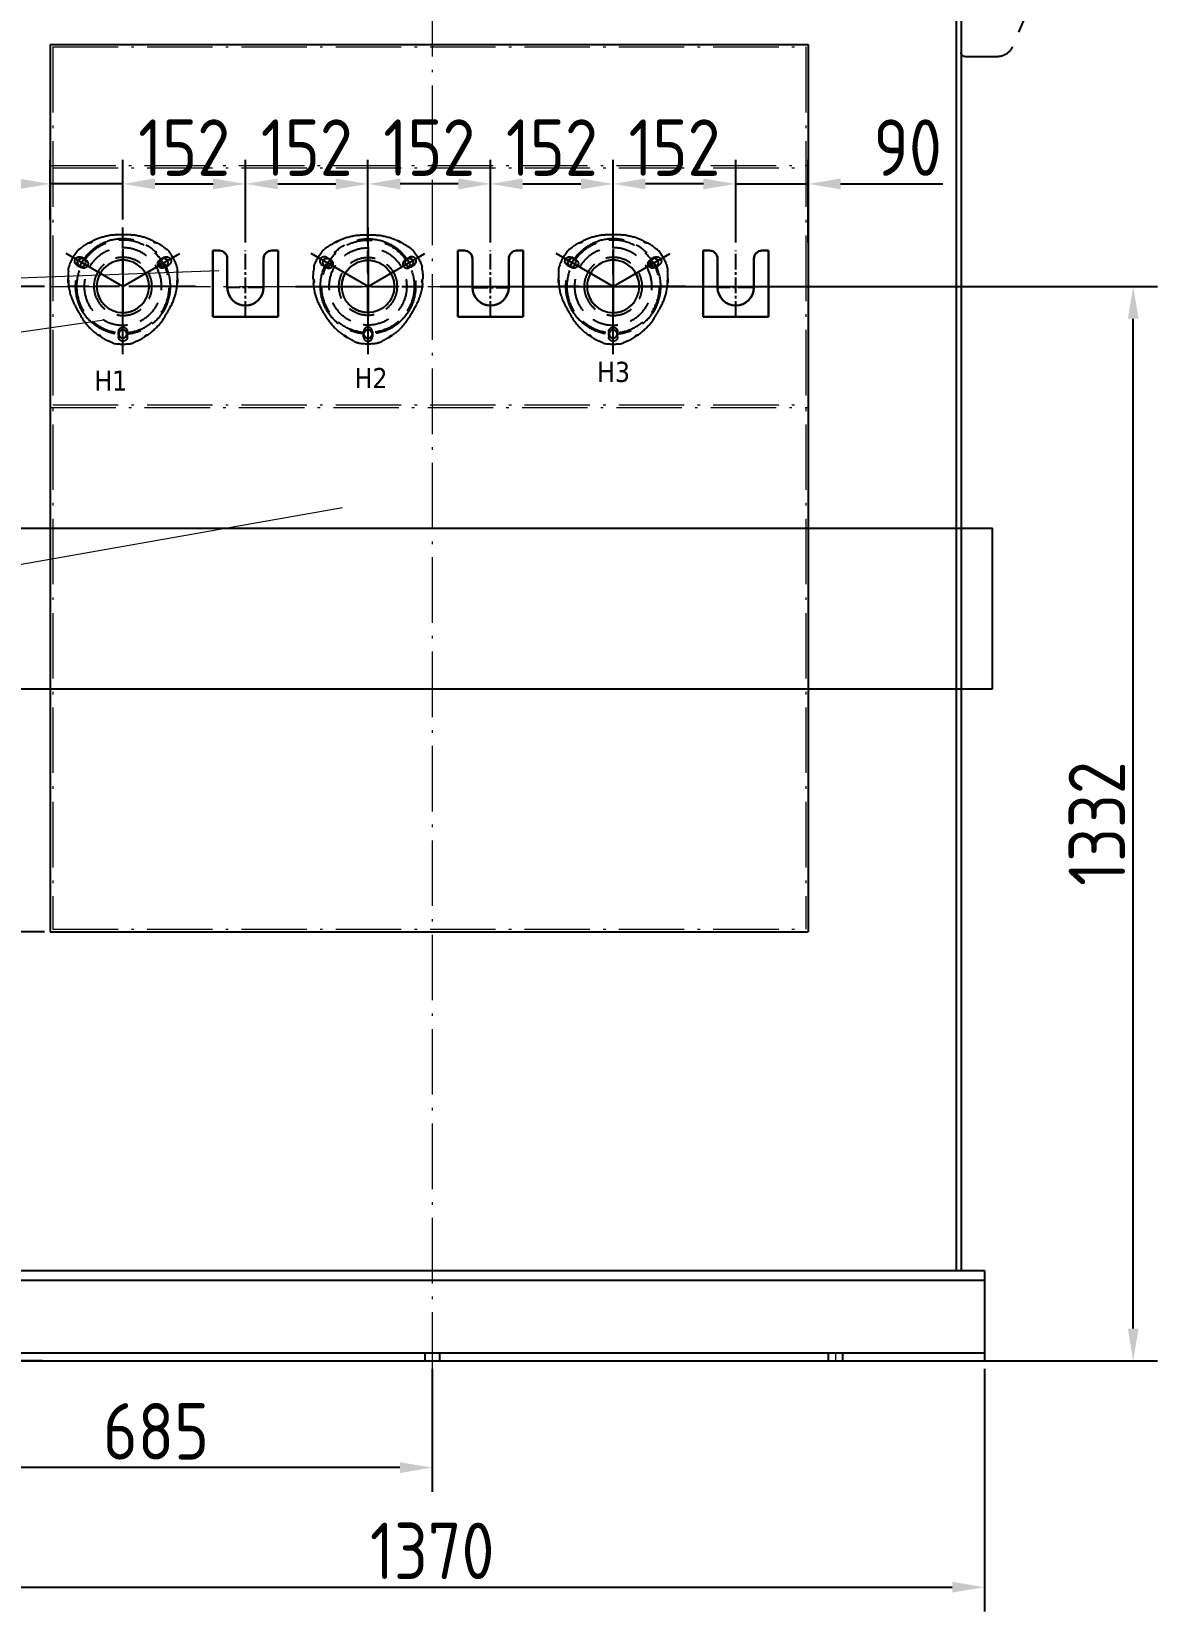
# Model space of a CAD drawing. Header units: millimetres. Extents: x 58520 to 122350, y -311274 to -166540.
# Drawn here: x 60929 to 62325, y -169780 to -167821 of the extents above; entities that cross this region are included whole.
import ezdxf

# ---------------------------------------------------------------- set-up
doc = ezdxf.new("R2010")
doc.units = ezdxf.units.MM
doc.header["$LTSCALE"] = 13
for name, pattern in [('4 点画线', [9, 6.25, -1.25, 0.25, -1.25]), ('CENTER2', [1.125, 0.75, -0.125, 0.125, -0.125]), ('CENTERX2', [101.6, 63.5, -12.7, 12.7, -12.7]), ('DASHED', [0.75, 0.5, -0.25]), ('HIDDEN', [9.525, 6.35, -3.175])]:
    doc.linetypes.add(name, pattern=pattern)
for name, color, linetype in [('1', 4, 'Continuous'), ('2细线层', 4, 'Continuous'), ('4虚线层', 6, 'DASHED'), ('中心线', 1, 'CENTER2'), ('粗实线', 4, 'Continuous'), ('虚线', 6, 'HIDDEN')]:
    doc.layers.add(name, color=color, linetype=linetype)
doc.layers.add('标注、文本', color=3, linetype='Continuous', lineweight=25)
doc.layers.add('铁心', color=3, linetype='Continuous', lineweight=0)
doc.styles.get("Standard").update_dxf_attribs({"font": 'gbenor.shx', "bigfont": 'gbcbig.shx'})
doc.styles.add('Tahoma$001', font='tahoma.ttf', dxfattribs={"height": 2.159784})
doc.dimstyles.new('1-15', dxfattribs={"dimscale": 20, "dimtxt": 3.5, "dimasz": 2, "dimexe": 1.5, "dimexo": 0.5, "dimgap": 0.5, "dimtad": 1, "dimtoh": 1, "dimdec": 1, "dimdsep": 46, "dimtxsty": 'Standard', "dimcen": 2.5, "dimclrd": 3, "dimclre": 3, "dimclrt": 3, "dimadec": 0, "dimazin": 2, "dimtfac": 1, "dimtdec": 1, "dimtmove": 0, "dimatfit": 2, "dimfxl": 1, "dimarcsym": 0})

# ---------------------------------------------------------------- blocks, each defined once
blk = doc.blocks.new('1.03')
at = {"layer": '虚线'}
for p, q in [((3421.9, 19104.7), (3458.8, 19104.7)), ((3471.4, 19097.9), (3504.7, 19046.4)), ((3401.9, 19084.7), (3402, 19044.7)), ((3524, 19053.4), (3552.1, 19075)), ((3407, 19039.7), (3417, 19039.7)), ((3422, 19044.7), (3425, 19056.2)), ((3449, 19056.2), (3488.7, 18962)), ((3507.1, 18949.8), (3547.1, 18949.8))]:
    blk.add_line(p, q, dxfattribs=at)
for centre, radius, start, end in [((3421.9, 19084.7), 20, 90.054, 180.054), ((3458.8, 19089.7), 15, 32.9123, 90.054), ((3437, 19059.7), 15, 333.1721, 209.7607), ((3437, 19059.7), 12.5, 343.7938, 196.2874), ((3407, 19044.7), 5, 180.054, 270.054), ((3417, 19044.7), 5, 270.054, 0.054), ((3511.8, 19049.5), 9.24, 178.4593, 1.6487), ((3512, 19049.8), 8, 206.5132, 332.3392), ((3529, 19044.8), 10, 120.0506, 172.7033), ((3507.1, 18969.8), 20, 202.8444, 270.054), ((3547.1, 18954.8), 5, 270.054, 0.054)]:
    blk.add_arc(centre, radius, start, end, dxfattribs=at)
blk = doc.blocks.new('0.020')
at = {"layer": '中心线', "ltscale": 2}
for p, q in [((13611.2, 16499.1), (13611.2, 16581.1)), ((13588.7, 16535.6), (13633.7, 16535.6))]:
    blk.add_line(p, q, dxfattribs=at)
at = {"layer": '粗实线', "lineweight": 30}
for p, q in [((13570.7, 16499.1), (13570.7, 16581.1)), ((13570.7, 16581.1), (13578.7, 16581.1)), ((13588.7, 16535.6), (13588.7, 16571.1)), ((13633.7, 16535.6), (13633.7, 16571.1)), ((13643.7, 16581.1), (13651.7, 16581.1)), ((13651.7, 16499.1), (13651.7, 16581.1)), ((13570.7, 16499.1), (13651.7, 16499.1))]:
    blk.add_line(p, q, dxfattribs=at)
for centre, radius, start, end in [((13578.7, 16571.1), 10, 0, 90), ((13643.7, 16571.1), 10, 90, 180), ((13611.2, 16535.6), 22.5, 180, 0)]:
    blk.add_arc(centre, radius, start, end, dxfattribs=at)
blk = doc.blocks.new('A$C712F3155')
at = {"layer": '1', "color": 1, "linetype": 'CENTERX2', "lineweight": -3, "ltscale": 0.1}
for p, q in [((90, 0), (90, 157)), ((90, 84.1), (19.5, 124.8)), ((90, 130.3), (90, 35.5)), ((90, 84.1), (160.5, 124.8)), ((0, 84.1), (158.7, 84.1))]:
    blk.add_line(p, q, dxfattribs=at)
blk.add_circle((90, 84.1), 59, dxfattribs=at)
at = {"layer": '2细线层'}
for centre in [(38.9, 113.6), (141.1, 113.6), (90, 25.1)]:
    blk.add_circle(centre, 5, dxfattribs=at)
at = {"layer": '标注、文本'}
for centre in [(38.9, 113.6), (141.1, 113.6), (90, 25.1)]:
    blk.add_arc(centre, 5.5, 242.6715, 150, dxfattribs=at)
at = {"layer": '粗实线'}
blk.add_circle((90, 84.1), 32.5, dxfattribs=at)
blk = doc.blocks.new('A$C03F92070')
at = {"layer": '4虚线层', "ltscale": 5}
for p, q in [((16.5, 94.8), (10.9, 98)), ((16.4, 107.6), (22, 104.3)), ((67.8, 40.2), (67.8, 116)), ((113.7, 104.3), (119.3, 107.6)), ((124.8, 98), (119.2, 94.8)), ((23.3, 71.5), (112.4, 71.5)), ((62.3, 8.9), (62.3, 15.4)), ((73.3, 15.4), (73.3, 8.9))]:
    blk.add_line(p, q, dxfattribs=at)
for radius in [57.5, 48, 36, 32.5]:
    blk.add_circle((67.8, 71.5), radius, dxfattribs=at)
at = {"layer": '4虚线层', "ltscale": 5, "extrusion": (0, 0, -1)}
for centre, radius, start, end in [((-68.8, 46.5), 90, 51.0831, 52.2343), ((-68.8, 46.5), 90, 55.4521, 61.3818), ((-68.8, 46.5), 90, 64.9245, 71.0219), ((-62.3, 65.4), 70, 71.0219, 87.9453), ((-67.8, -88), 223.5, 87.9453, 92.0547), ((-73.4, 65.4), 70, 92.0547, 108.9781), ((-66.9, 46.5), 90, 108.9781, 115.0755), ((-66.9, 46.5), 90, 118.6182, 124.5479), ((-66.9, 46.5), 90, 127.7657, 128.9169), ((-67.8, 71.5), 71.5, 20.9645, 39.0355), ((-67.8, 71.5), 71.5, 140.9645, 159.0355), ((-90, 83.1), 90, 358.6182, 4.5479), ((-90, 83.1), 90, 7.7657, 8.9169), ((-45.7, 83.1), 90, 171.0831, 172.2343), ((-45.7, 83.1), 90, 175.4521, 181.3818), ((-90, 83.1), 90, 349.4672, 355.0755), ((-70.3, 79.5), 70, 331.9245, 349.4672), ((-65.6, 80.8), 70, 186.6023, 207.2178), ((-45.7, 83.1), 90, 184.9245, 186.6023), ((-205.8, 151.7), 223.5, 327.6503, 331.9245), ((71, 151), 223.5, 207.2178, 212.3568), ((-76.1, 69.6), 70, 310.1708, 327.6503), ((-58.7, 68.9), 70, 212.3568, 233.0262), ((-89, 84.9), 90, 304.9245, 310.1708), ((-89, 84.9), 90, 295.4521, 301.3818), ((-89, 84.9), 90, 291.0831, 292.2343), ((-67.8, 71.5), 71.5, 260.9645, 279.0355), ((-46.7, 84.9), 90, 247.7657, 248.9169), ((-46.7, 84.9), 90, 238.6182, 244.5479), ((-46.7, 84.9), 90, 233.0262, 235.0755)]:
    blk.add_arc(centre, radius, start, end, dxfattribs=at)
at = {"layer": '4虚线层', "ltscale": 5}
for centre, start, end in [((13.6, 102.8), 60, 240), ((19.2, 99.6), 240, 60), ((116.5, 99.6), 120, 300), ((122.1, 102.8), 300, 120), ((67.8, 15.4), 0, 180), ((67.8, 8.9), 180, 0)]:
    blk.add_arc(centre, 5.5, start, end, dxfattribs=at)
for points, knots in [([(13.9, 117.8), (13.9, 117.8), (13.9, 117.8), (13.8, 117.7), (13.8, 117.7), (13.7, 117.6), (13.7, 117.6)], [0, 0, 0, 0, 0.272943, 0.542517, 0.809704, 1, 1, 1, 1]), ([(14.2, 118), (14.2, 118), (14.1, 118), (14.1, 117.9), (14, 117.9), (14, 117.8), (13.9, 117.8)], [0, 0, 0, 0, 0.251777, 0.501943, 0.751136, 1, 1, 1, 1]), ([(14.6, 118.3), (14.5, 118.2), (14.5, 118.2), (14.4, 118.1), (14.3, 118.1), (14.2, 118), (14.2, 118)], [0, 0, 0, 0, 0.251749, 0.501948, 0.751171, 1, 1, 1, 1]), ([(15.7, 119.2), (15.7, 119.1), (15.6, 119), (15.5, 118.9), (15.3, 118.8), (15.2, 118.7), (15.1, 118.6), (14.9, 118.5), (14.8, 118.5), (14.7, 118.4), (14.6, 118.3), (14.6, 118.3)], [0, 0, 0, 0, 0.114473, 0.22719, 0.338528, 0.448878, 0.558641, 0.668227, 0.778044, 0.888502, 1, 1, 1, 1]), ([(17.8, 120.6), (17.8, 120.6), (17.7, 120.6), (17.6, 120.5), (17.3, 120.3), (16.9, 120), (16.6, 119.8), (16.3, 119.6), (16, 119.4), (15.8, 119.2), (15.7, 119.2)], [0, 0, 0, 0, 0.026865, 0.187364, 0.351072, 0.511786, 0.674931, 0.783277, 0.891149, 1, 1, 1, 1]), ([(30.9, 128.1), (30.9, 128.1), (30.9, 128.1), (30.8, 128.1), (30.8, 128), (30.6, 128), (30.5, 127.9), (30.2, 127.8), (30, 127.7), (29.7, 127.5), (29.5, 127.4), (29.2, 127.3), (29, 127.2), (28.6, 127), (28.4, 126.9), (28, 126.7), (27.8, 126.6), (27.4, 126.4), (27.2, 126.3), (26.9, 126.1), (26.7, 126), (26.4, 125.8), (26.2, 125.8), (26, 125.6), (25.9, 125.6), (25.7, 125.5), (25.6, 125.4), (25.6, 125.4), (25.6, 125.4), (25.6, 125.4), (25.6, 125.4), (25.6, 125.4)], [0, 0, 0, 0, 0.043819, 0.043819, 0.119878, 0.119878, 0.195937, 0.195937, 0.271996, 0.271996, 0.348055, 0.348055, 0.424114, 0.424114, 0.500173, 0.500173, 0.576231, 0.576231, 0.65229, 0.65229, 0.728349, 0.728349, 0.804408, 0.804408, 0.880467, 0.880467, 0.956526, 0.956526, 0.994556, 0.994556, 1, 1, 1, 1]), ([(30.7, 128), (30.6, 128), (30.6, 127.9), (30.5, 127.8), (30.4, 127.8), (30.3, 127.6), (30.2, 127.5), (30.1, 127.4), (30, 127.3), (29.9, 127), (29.8, 126.9), (29.6, 126.7), (29.5, 126.6), (29.3, 126.5), (29.2, 126.4), (28.9, 126.3), (28.8, 126.2), (28.4, 126.1), (28.1, 126), (27.5, 125.9), (27.3, 125.8), (26.9, 125.8), (26.7, 125.7), (26.5, 125.7), (26.4, 125.7), (26, 125.6), (25.8, 125.6), (25.7, 125.5)], [0, 0, 0, 0, 0.0625, 0.0625, 0.125, 0.125, 0.1875, 0.1875, 0.25, 0.25, 0.3125, 0.3125, 0.375, 0.375, 0.4375, 0.4375, 0.5, 0.5, 0.625, 0.625, 0.75, 0.75, 0.8125, 0.8125, 0.875, 0.875, 1, 1, 1, 1]), ([(110.1, 125.4), (110.1, 125.4), (110.1, 125.4), (110.1, 125.4), (110.1, 125.4), (110.1, 125.4), (110, 125.5), (109.8, 125.6), (109.7, 125.6), (109.5, 125.8), (109.3, 125.8), (109, 126), (108.8, 126.1), (108.5, 126.3), (108.3, 126.4), (107.9, 126.6), (107.7, 126.7), (107.3, 126.9), (107.1, 127), (106.7, 127.2), (106.5, 127.3), (106.2, 127.5), (106, 127.5), (105.7, 127.7), (105.5, 127.8), (105.2, 127.9), (105.1, 128), (104.9, 128), (104.9, 128.1), (104.8, 128.1), (104.8, 128.1), (104.8, 128.1), (104.8, 128.1), (104.8, 128.1)], [0, 0, 0, 0, 0.005743, 0.005743, 0.043766, 0.043766, 0.119813, 0.119813, 0.195859, 0.195859, 0.271906, 0.271906, 0.347952, 0.347952, 0.423999, 0.423999, 0.500046, 0.500046, 0.576092, 0.576092, 0.652139, 0.652139, 0.728185, 0.728185, 0.804232, 0.804232, 0.880279, 0.880279, 0.956325, 0.956325, 0.994349, 0.994349, 1, 1, 1, 1]), ([(110, 125.5), (109.9, 125.5), (109.8, 125.6), (109.6, 125.6), (109.5, 125.6), (109.2, 125.7), (109, 125.7), (108.4, 125.8), (108.2, 125.9), (107.6, 126), (107.3, 126.1), (106.9, 126.2), (106.8, 126.3), (106.5, 126.4), (106.4, 126.5), (106.2, 126.6), (106.1, 126.7), (105.9, 126.9), (105.8, 127), (105.7, 127.3), (105.6, 127.3), (105.5, 127.5), (105.4, 127.6), (105.3, 127.8), (105.2, 127.8), (105.1, 127.9), (105.1, 128), (105, 128)], [0, 0, 0, 0, 0.0625, 0.0625, 0.125, 0.125, 0.25, 0.25, 0.375, 0.375, 0.5, 0.5, 0.5625, 0.5625, 0.625, 0.625, 0.6875, 0.6875, 0.75, 0.75, 0.8125, 0.8125, 0.875, 0.875, 0.9375, 0.9375, 1, 1, 1, 1]), ([(120, 119.2), (119.9, 119.2), (119.8, 119.3), (119.7, 119.4), (119.5, 119.5), (119.4, 119.6), (119.3, 119.6), (119.1, 119.8), (118.8, 120), (118.4, 120.3), (118.1, 120.5), (118, 120.6), (117.9, 120.6), (117.9, 120.6)], [0, 0, 0, 0, 0.05466, 0.108896, 0.162888, 0.216817, 0.270864, 0.325211, 0.488741, 0.649833, 0.813717, 0.974388, 1, 1, 1, 1]), ([(121.1, 118.3), (121.1, 118.3), (121, 118.4), (120.9, 118.5), (120.8, 118.5), (120.6, 118.6), (120.5, 118.7), (120.4, 118.8), (120.2, 118.9), (120.1, 119), (120, 119.1), (120, 119.2)], [0, 0, 0, 0, 0.111498, 0.221956, 0.331773, 0.441359, 0.551122, 0.661472, 0.77281, 0.885527, 1, 1, 1, 1]), ([(121.5, 118), (121.5, 118), (121.4, 118.1), (121.3, 118.1), (121.2, 118.2), (121.2, 118.2), (121.1, 118.3)], [0, 0, 0, 0, 0.248829, 0.498052, 0.748251, 1, 1, 1, 1]), ([(121.8, 117.8), (121.7, 117.8), (121.7, 117.9), (121.6, 117.9), (121.6, 118), (121.5, 118), (121.5, 118)], [0, 0, 0, 0, 0.248864, 0.498057, 0.748223, 1, 1, 1, 1]), ([(122, 117.6), (122, 117.6), (121.9, 117.7), (121.9, 117.7), (121.8, 117.8), (121.8, 117.8), (121.8, 117.8)], [0, 0, 0, 0, 0.190293, 0.457482, 0.727057, 1, 1, 1, 1]), ([(0, 81.2), (0, 81.2), (0, 81.2), (0, 81.1), (0, 81.1), (0, 81.1), (0, 81), (0, 80.8), (0, 80.7), (0, 80.4), (0, 80.2), (0.1, 79.8), (0.1, 79.7), (0.1, 79.2), (0.1, 79), (0.1, 78.6), (0.1, 78.4), (0.1, 77.9), (0.2, 77.7), (0.2, 77.3), (0.2, 77.1), (0.2, 76.7), (0.2, 76.5), (0.3, 76.1), (0.3, 76), (0.3, 75.7), (0.3, 75.5), (0.3, 75.3), (0.3, 75.3), (0.3, 75.2), (0.3, 75.2), (0.3, 75.2), (0.3, 75.2), (0.3, 75.2)], [0, 0, 0, 0, 0.005743, 0.005743, 0.043766, 0.043766, 0.119813, 0.119813, 0.195859, 0.195859, 0.271906, 0.271906, 0.347952, 0.347952, 0.423999, 0.423999, 0.500046, 0.500046, 0.576092, 0.576092, 0.652139, 0.652139, 0.728185, 0.728185, 0.804232, 0.804232, 0.880279, 0.880279, 0.956325, 0.956325, 0.994349, 0.994349, 1, 1, 1, 1]), ([(0, 81), (0, 80.9), (0, 80.8), (0.1, 80.6), (0.1, 80.5), (0.2, 80.2), (0.3, 80), (0.5, 79.5), (0.6, 79.2), (0.8, 78.7), (0.8, 78.4), (0.9, 78), (0.9, 77.8), (1, 77.5), (1, 77.4), (0.9, 77.1), (0.9, 77), (0.8, 76.7), (0.8, 76.6), (0.7, 76.3), (0.6, 76.2), (0.5, 76), (0.5, 75.9), (0.4, 75.8), (0.4, 75.7), (0.3, 75.5), (0.3, 75.5), (0.3, 75.4)], [0, 0, 0, 0, 0.0625, 0.0625, 0.125, 0.125, 0.25, 0.25, 0.375, 0.375, 0.5, 0.5, 0.5625, 0.5625, 0.625, 0.625, 0.6875, 0.6875, 0.75, 0.75, 0.8125, 0.8125, 0.875, 0.875, 0.9375, 0.9375, 1, 1, 1, 1]), ([(0.5, 92.8), (0.5, 92.7), (0.5, 92.6), (0.5, 92.4), (0.5, 92.3), (0.4, 92.1), (0.4, 91.9), (0.4, 91.7), (0.4, 91.3), (0.3, 90.9), (0.3, 90.5), (0.3, 90.3), (0.3, 90.3), (0.3, 90.2)], [0, 0, 0, 0, 0.05466, 0.108897, 0.162889, 0.216817, 0.270864, 0.325211, 0.488741, 0.649833, 0.813717, 0.974388, 1, 1, 1, 1]), ([(0.7, 94.3), (0.7, 94.2), (0.7, 94.1), (0.6, 94), (0.6, 93.8), (0.6, 93.6), (0.6, 93.5), (0.6, 93.3), (0.6, 93.1), (0.5, 93), (0.5, 92.8), (0.5, 92.8)], [0, 0, 0, 0, 0.111498, 0.221956, 0.331773, 0.441359, 0.551122, 0.661472, 0.77281, 0.885527, 1, 1, 1, 1]), ([(0.7, 94.7), (0.7, 94.6), (0.7, 94.6), (0.7, 94.5), (0.7, 94.4), (0.7, 94.3), (0.7, 94.3)], [0, 0, 0, 0, 0.248829, 0.498052, 0.748251, 1, 1, 1, 1]), ([(0.8, 95.3), (0.8, 95.3), (0.8, 95.2), (0.8, 95.2), (0.8, 95.1), (0.8, 95), (0.8, 95)], [0, 0, 0, 0, 0.190297, 0.457484, 0.727058, 1, 1, 1, 1]), ([(135.4, 75.4), (135.4, 75.5), (135.4, 75.5), (135.3, 75.7), (135.3, 75.8), (135.2, 75.9), (135.2, 76), (135.1, 76.2), (135, 76.3), (134.9, 76.6), (134.9, 76.7), (134.8, 77), (134.8, 77.1), (134.7, 77.4), (134.7, 77.5), (134.8, 77.8), (134.8, 78), (134.9, 78.4), (134.9, 78.7), (135.1, 79.2), (135.2, 79.5), (135.3, 79.8), (135.4, 80), (135.5, 80.2), (135.5, 80.3), (135.6, 80.6), (135.7, 80.8), (135.7, 81)], [0, 0, 0, 0, 0.0625, 0.0625, 0.125, 0.125, 0.1875, 0.1875, 0.25, 0.25, 0.3125, 0.3125, 0.375, 0.375, 0.4375, 0.4375, 0.5, 0.5, 0.625, 0.625, 0.75, 0.75, 0.8125, 0.8125, 0.875, 0.875, 1, 1, 1, 1]), ([(134.9, 95), (134.9, 95), (134.9, 95.1), (134.9, 95.2), (134.9, 95.2), (134.9, 95.3), (134.9, 95.3)], [0, 0, 0, 0, 0.272943, 0.542517, 0.809704, 1, 1, 1, 1]), ([(135, 94.7), (135, 94.7), (134.9, 94.8), (134.9, 94.8), (134.9, 94.9), (134.9, 95), (134.9, 95)], [0, 0, 0, 0, 0.251777, 0.501943, 0.751136, 1, 1, 1, 1]), ([(135, 94.3), (135, 94.3), (135, 94.4), (135, 94.5), (135, 94.6), (135, 94.6), (135, 94.7)], [0, 0, 0, 0, 0.251749, 0.501948, 0.751171, 1, 1, 1, 1]), ([(135.2, 92.8), (135.2, 92.8), (135.2, 93), (135.1, 93.1), (135.1, 93.3), (135.1, 93.5), (135.1, 93.6), (135.1, 93.8), (135.1, 94), (135, 94.1), (135, 94.2), (135, 94.3)], [0, 0, 0, 0, 0.114473, 0.22719, 0.338528, 0.448878, 0.558641, 0.668227, 0.778044, 0.888502, 1, 1, 1, 1]), ([(135.4, 90.2), (135.4, 90.3), (135.4, 90.3), (135.4, 90.5), (135.4, 90.9), (135.3, 91.3), (135.3, 91.7), (135.3, 92.1), (135.2, 92.4), (135.2, 92.7), (135.2, 92.8)], [0, 0, 0, 0, 0.026865, 0.187364, 0.351073, 0.511786, 0.674931, 0.783277, 0.891149, 1, 1, 1, 1]), ([(135.4, 75.2), (135.4, 75.2), (135.4, 75.2), (135.4, 75.3), (135.4, 75.3), (135.4, 75.5), (135.4, 75.7), (135.4, 76), (135.4, 76.1), (135.5, 76.5), (135.5, 76.7), (135.5, 77.1), (135.5, 77.3), (135.5, 77.7), (135.6, 78), (135.6, 78.4), (135.6, 78.6), (135.6, 79), (135.6, 79.3), (135.6, 79.7), (135.6, 79.9), (135.7, 80.2), (135.7, 80.4), (135.7, 80.7), (135.7, 80.8), (135.7, 81), (135.7, 81.1), (135.7, 81.1), (135.7, 81.1), (135.7, 81.2), (135.7, 81.2), (135.7, 81.2)], [0, 0, 0, 0, 0.043819, 0.043819, 0.119878, 0.119878, 0.195937, 0.195937, 0.271996, 0.271996, 0.348055, 0.348055, 0.424114, 0.424114, 0.500173, 0.500173, 0.576232, 0.576232, 0.65229, 0.65229, 0.728349, 0.728349, 0.804408, 0.804408, 0.880467, 0.880467, 0.956526, 0.956526, 0.994556, 0.994556, 1, 1, 1, 1]), ([(37.3, 11.2), (37.3, 11.2), (37.3, 11.2), (37.4, 11.1), (37.4, 11.1), (37.6, 11), (37.7, 10.9), (37.9, 10.7), (38.1, 10.6), (38.4, 10.4), (38.6, 10.3), (38.9, 10.1), (39.1, 10), (39.4, 9.7), (39.6, 9.6), (40, 9.4), (40.2, 9.3), (40.5, 9), (40.7, 8.9), (41, 8.7), (41.2, 8.6), (41.5, 8.4), (41.6, 8.3), (41.9, 8.2), (42, 8.1), (42.2, 8), (42.2, 8), (42.3, 7.9), (42.3, 7.9), (42.3, 7.9), (42.3, 7.9), (42.3, 7.9)], [0, 0, 0, 0, 0.043819, 0.043819, 0.119878, 0.119878, 0.195937, 0.195937, 0.271996, 0.271996, 0.348055, 0.348055, 0.424114, 0.424114, 0.500173, 0.500173, 0.576231, 0.576231, 0.65229, 0.65229, 0.728349, 0.728349, 0.804408, 0.804408, 0.880467, 0.880467, 0.956526, 0.956526, 0.994556, 0.994556, 1, 1, 1, 1]), ([(37.5, 11.1), (37.5, 11), (37.6, 11), (37.7, 11), (37.8, 10.9), (38, 10.9), (38.1, 10.9), (38.3, 10.9), (38.5, 10.9), (38.7, 10.8), (38.8, 10.8), (39.1, 10.8), (39.3, 10.7), (39.5, 10.6), (39.6, 10.5), (39.9, 10.4), (40, 10.3), (40.3, 10), (40.5, 9.8), (40.9, 9.4), (41.1, 9.2), (41.3, 8.9), (41.4, 8.8), (41.6, 8.6), (41.7, 8.5), (41.9, 8.2), (42, 8.1), (42.1, 8)], [0, 0, 0, 0, 0.0625, 0.0625, 0.125, 0.125, 0.1875, 0.1875, 0.25, 0.25, 0.3125, 0.3125, 0.375, 0.375, 0.4375, 0.4375, 0.5, 0.5, 0.625, 0.625, 0.75, 0.75, 0.8125, 0.8125, 0.875, 0.875, 1, 1, 1, 1]), ([(50.3, 3.6), (50.3, 3.6), (50.4, 3.5), (50.6, 3.5), (50.9, 3.3), (51.3, 3.1), (51.7, 3), (52, 2.8), (52.3, 2.7), (52.5, 2.6), (52.6, 2.5)], [0, 0, 0, 0, 0.026866, 0.187364, 0.351073, 0.511786, 0.674931, 0.783277, 0.891149, 1, 1, 1, 1]), ([(52.6, 2.5), (52.7, 2.5), (52.8, 2.5), (52.9, 2.4), (53.1, 2.3), (53.3, 2.3), (53.4, 2.2), (53.6, 2.1), (53.7, 2.1), (53.8, 2), (53.9, 2), (54, 1.9)], [0, 0, 0, 0, 0.114473, 0.22719, 0.338528, 0.448878, 0.558641, 0.668227, 0.778044, 0.888502, 1, 1, 1, 1]), ([(54, 1.9), (54, 1.9), (54.1, 1.9), (54.2, 1.9), (54.3, 1.8), (54.3, 1.8), (54.4, 1.8)], [0, 0, 0, 0, 0.251749, 0.501948, 0.751171, 1, 1, 1, 1]), ([(54.4, 1.8), (54.4, 1.8), (54.5, 1.7), (54.5, 1.7), (54.6, 1.7), (54.7, 1.7), (54.7, 1.6)], [0, 0, 0, 0, 0.251777, 0.501943, 0.751136, 1, 1, 1, 1]), ([(54.7, 1.6), (54.7, 1.6), (54.8, 1.6), (54.8, 1.6), (54.9, 1.6), (54.9, 1.5), (54.9, 1.5)], [0, 0, 0, 0, 0.272943, 0.542518, 0.809705, 1, 1, 1, 1]), ([(80.8, 1.5), (80.8, 1.5), (80.8, 1.6), (80.9, 1.6), (80.9, 1.6), (81, 1.6), (81, 1.6)], [0, 0, 0, 0, 0.190295, 0.457482, 0.727057, 1, 1, 1, 1]), ([(81, 1.6), (81, 1.7), (81.1, 1.7), (81.2, 1.7), (81.2, 1.7), (81.3, 1.8), (81.3, 1.8)], [0, 0, 0, 0, 0.248864, 0.498057, 0.748223, 1, 1, 1, 1]), ([(81.3, 1.8), (81.4, 1.8), (81.4, 1.8), (81.5, 1.9), (81.6, 1.9), (81.7, 1.9), (81.7, 1.9)], [0, 0, 0, 0, 0.248829, 0.498052, 0.748251, 1, 1, 1, 1]), ([(81.7, 1.9), (81.8, 2), (81.9, 2), (82, 2.1), (82.1, 2.1), (82.3, 2.2), (82.4, 2.3), (82.6, 2.3), (82.7, 2.4), (82.9, 2.5), (83, 2.5), (83.1, 2.5)], [0, 0, 0, 0, 0.111498, 0.221956, 0.331773, 0.441359, 0.551122, 0.661472, 0.77281, 0.885527, 1, 1, 1, 1]), ([(83.1, 2.5), (83.1, 2.5), (83.2, 2.6), (83.4, 2.7), (83.5, 2.7), (83.7, 2.8), (83.8, 2.9), (84.1, 3), (84.4, 3.1), (84.8, 3.3), (85.1, 3.5), (85.3, 3.5), (85.4, 3.6), (85.4, 3.6)], [0, 0, 0, 0, 0.05466, 0.108897, 0.162889, 0.216817, 0.270864, 0.325211, 0.488741, 0.649834, 0.813718, 0.974389, 1, 1, 1, 1]), ([(93.4, 7.9), (93.4, 7.9), (93.4, 7.9), (93.4, 7.9), (93.4, 7.9), (93.5, 8), (93.5, 8), (93.7, 8.1), (93.8, 8.2), (94.1, 8.3), (94.2, 8.4), (94.5, 8.6), (94.7, 8.7), (95, 8.9), (95.2, 9), (95.6, 9.3), (95.7, 9.4), (96.1, 9.6), (96.3, 9.7), (96.7, 10), (96.8, 10.1), (97.2, 10.3), (97.3, 10.4), (97.6, 10.6), (97.8, 10.7), (98, 10.9), (98.1, 11), (98.3, 11.1), (98.3, 11.1), (98.4, 11.2), (98.4, 11.2), (98.4, 11.2), (98.4, 11.2), (98.4, 11.2)], [0, 0, 0, 0, 0.005743, 0.005743, 0.043766, 0.043766, 0.119813, 0.119813, 0.195859, 0.195859, 0.271906, 0.271906, 0.347952, 0.347952, 0.423999, 0.423999, 0.500046, 0.500046, 0.576092, 0.576092, 0.652139, 0.652139, 0.728185, 0.728185, 0.804232, 0.804232, 0.880279, 0.880279, 0.956325, 0.956325, 0.994349, 0.994349, 1, 1, 1, 1]), ([(93.6, 8), (93.6, 8), (93.7, 8.1), (93.8, 8.2), (93.9, 8.3), (94.1, 8.6), (94.3, 8.8), (94.6, 9.2), (94.8, 9.4), (95.2, 9.8), (95.4, 10), (95.7, 10.3), (95.8, 10.4), (96.1, 10.5), (96.2, 10.6), (96.4, 10.7), (96.6, 10.8), (96.9, 10.8), (97, 10.8), (97.2, 10.9), (97.4, 10.9), (97.6, 10.9), (97.7, 10.9), (97.9, 10.9), (98, 11), (98.1, 11), (98.2, 11), (98.2, 11.1)], [0, 0, 0, 0, 0.0625, 0.0625, 0.125, 0.125, 0.25, 0.25, 0.375, 0.375, 0.5, 0.5, 0.5625, 0.5625, 0.625, 0.625, 0.6875, 0.6875, 0.75, 0.75, 0.8125, 0.8125, 0.875, 0.875, 0.9375, 0.9375, 1, 1, 1, 1])]:
    blk.add_open_spline(points, degree=3, knots=knots, dxfattribs=at)
blk.add_open_spline([(0.8, 95.3), (0.8, 95.2), (0.8, 95.1), (0.8, 95)], degree=3, dxfattribs=at)
blk = doc.blocks.new('*D710')
at = {"layer": 'Defpoints', "color": 0, "transparency": 16777216}
for p in [(60741, -169469), (61426, -169469), (60741, -169601.5)]:
    blk.add_point(p, dxfattribs=at)
at = {"layer": '标注、文本', "color": 3, "lineweight": -2, "transparency": 16777216}
for p, q in [((60741, -169479), (60741, -169631.5)), ((61426, -169479), (61426, -169631.5)), ((61386, -169601.5), (60781, -169601.5))]:
    blk.add_line(p, q, dxfattribs=at)
at = {"layer": '标注、文本', "color": 3, "transparency": 16777216}
for points in [[(60781, -169594.8), (60781, -169608.2), (60741, -169601.5)], [(61386, -169594.8), (61386, -169608.2), (61426, -169601.5)]]:
    blk.add_solid(points, dxfattribs=at)
at = {"layer": '标注、文本', "color": 3, "transparency": 16777216, "insert": (61083.5, -169556.5), "char_height": 70, "attachment_point": 5}
blk.add_mtext('685', dxfattribs=at)
blk = doc.blocks.new('*D711')
at = {"layer": 'Defpoints', "color": 0, "transparency": 16777216}
for p in [(60741, -169469), (62111, -169469), (62111, -169749.7)]:
    blk.add_point(p, dxfattribs=at)
at = {"layer": '标注、文本', "color": 3, "lineweight": -2, "transparency": 16777216}
for p, q in [((60741, -169479), (60741, -169779.7)), ((62111, -169479), (62111, -169779.7)), ((60781, -169749.7), (62071, -169749.7))]:
    blk.add_line(p, q, dxfattribs=at)
at = {"layer": '标注、文本', "color": 3, "transparency": 16777216}
for points in [[(60781, -169743.1), (60781, -169756.4), (60741, -169749.7)], [(62071, -169743.1), (62071, -169756.4), (62111, -169749.7)]]:
    blk.add_solid(points, dxfattribs=at)
at = {"layer": '标注、文本', "color": 3, "transparency": 16777216, "insert": (61426, -169704.7), "char_height": 70, "attachment_point": 5}
blk.add_mtext('1370', dxfattribs=at)
blk = doc.blocks.new('*D712')
at = {"layer": 'Defpoints', "color": 0, "transparency": 16777216}
for p in [(61426, -168137), (62295.3, -168137), (61426, -169469)]:
    blk.add_point(p, dxfattribs=at)
at = {"layer": '标注、文本', "color": 3, "lineweight": -2, "transparency": 16777216}
for p, q in [((61436, -168137), (62325.3, -168137)), ((62295.3, -169429), (62295.3, -168177)), ((61436, -169469), (62325.3, -169469))]:
    blk.add_line(p, q, dxfattribs=at)
at = {"layer": '标注、文本', "color": 3, "transparency": 16777216}
for points in [[(62288.7, -168177), (62302, -168177), (62295.3, -168137)], [(62288.7, -169429), (62302, -169429), (62295.3, -169469)]]:
    blk.add_solid(points, dxfattribs=at)
at = {"layer": '标注、文本', "color": 3, "transparency": 16777216, "insert": (62250.3, -168803), "char_height": 70, "attachment_point": 5, "rotation": 90}
blk.add_mtext('1332', dxfattribs=at)
blk = doc.blocks.new('*D713')
at = {"layer": 'Defpoints', "color": 0, "transparency": 16777216}
for p in [(61194.4, -168009.9), (61042.4, -168064.1), (61194.4, -168092.7)]:
    blk.add_point(p, dxfattribs=at)
at = {"layer": '标注、文本', "color": 3, "lineweight": -2, "transparency": 16777216}
for p, q in [((61042.4, -168054.1), (61042.4, -167979.9)), ((61194.4, -168082.7), (61194.4, -167979.9)), ((61082.4, -168009.9), (61154.4, -168009.9))]:
    blk.add_line(p, q, dxfattribs=at)
at = {"layer": '标注、文本', "color": 3, "transparency": 16777216}
for points in [[(61082.4, -168003.2), (61082.4, -168016.6), (61042.4, -168009.9)], [(61154.4, -168003.2), (61154.4, -168016.6), (61194.4, -168009.9)]]:
    blk.add_solid(points, dxfattribs=at)
at = {"layer": '标注、文本', "color": 3, "transparency": 16777216, "insert": (61118.4, -167964.9), "char_height": 70, "attachment_point": 5}
blk.add_mtext('152', dxfattribs=at)
blk = doc.blocks.new('*D714')
at = {"layer": 'Defpoints', "color": 0, "transparency": 16777216}
for p in [(61346.4, -168009.9), (61194.4, -168092.7), (61346.4, -168092.7)]:
    blk.add_point(p, dxfattribs=at)
at = {"layer": '标注、文本', "color": 3, "lineweight": -2, "transparency": 16777216}
for p, q in [((61194.4, -168082.7), (61194.4, -167979.9)), ((61346.4, -168082.7), (61346.4, -167979.9)), ((61234.4, -168009.9), (61306.4, -168009.9))]:
    blk.add_line(p, q, dxfattribs=at)
at = {"layer": '标注、文本', "color": 3, "transparency": 16777216}
for points in [[(61234.4, -168003.2), (61234.4, -168016.6), (61194.4, -168009.9)], [(61306.4, -168003.2), (61306.4, -168016.6), (61346.4, -168009.9)]]:
    blk.add_solid(points, dxfattribs=at)
at = {"layer": '标注、文本', "color": 3, "transparency": 16777216, "insert": (61270.4, -167964.9), "char_height": 70, "attachment_point": 5}
blk.add_mtext('152', dxfattribs=at)
blk = doc.blocks.new('*D715')
at = {"layer": 'Defpoints', "color": 0, "transparency": 16777216}
for p in [(61346.4, -168009.9), (61346.4, -168092.7), (61498.4, -168092.7)]:
    blk.add_point(p, dxfattribs=at)
at = {"layer": '标注、文本', "color": 3, "lineweight": -2, "transparency": 16777216}
for p, q in [((61346.4, -168082.7), (61346.4, -167979.9)), ((61498.4, -168082.7), (61498.4, -167979.9)), ((61458.4, -168009.9), (61386.4, -168009.9))]:
    blk.add_line(p, q, dxfattribs=at)
at = {"layer": '标注、文本', "color": 3, "transparency": 16777216}
for points in [[(61386.4, -168003.2), (61386.4, -168016.6), (61346.4, -168009.9)], [(61458.4, -168003.2), (61458.4, -168016.6), (61498.4, -168009.9)]]:
    blk.add_solid(points, dxfattribs=at)
at = {"layer": '标注、文本', "color": 3, "transparency": 16777216, "insert": (61422.4, -167964.9), "char_height": 70, "attachment_point": 5}
blk.add_mtext('152', dxfattribs=at)
blk = doc.blocks.new('*D717')
at = {"layer": 'Defpoints', "color": 0, "transparency": 16777216}
for p in [(61650.4, -168009.9), (61498.4, -168092.7), (61650.4, -168092.7)]:
    blk.add_point(p, dxfattribs=at)
at = {"layer": '标注、文本', "color": 3, "lineweight": -2, "transparency": 16777216}
for p, q in [((61498.4, -168082.7), (61498.4, -167979.9)), ((61650.4, -168082.7), (61650.4, -167979.9)), ((61538.4, -168009.9), (61610.4, -168009.9))]:
    blk.add_line(p, q, dxfattribs=at)
at = {"layer": '标注、文本', "color": 3, "transparency": 16777216}
for points in [[(61538.4, -168003.2), (61538.4, -168016.6), (61498.4, -168009.9)], [(61610.4, -168003.2), (61610.4, -168016.6), (61650.4, -168009.9)]]:
    blk.add_solid(points, dxfattribs=at)
at = {"layer": '标注、文本', "color": 3, "transparency": 16777216, "insert": (61574.4, -167964.9), "char_height": 70, "attachment_point": 5}
blk.add_mtext('152', dxfattribs=at)
blk = doc.blocks.new('*D718')
at = {"layer": 'Defpoints', "color": 0, "transparency": 16777216}
for p in [(61650.4, -168009.9), (61650.4, -168092.7), (61802.4, -168092.7)]:
    blk.add_point(p, dxfattribs=at)
at = {"layer": '标注、文本', "color": 3, "lineweight": -2, "transparency": 16777216}
for p, q in [((61650.4, -168082.7), (61650.4, -167979.9)), ((61802.4, -168082.7), (61802.4, -167979.9)), ((61762.4, -168009.9), (61690.4, -168009.9))]:
    blk.add_line(p, q, dxfattribs=at)
at = {"layer": '标注、文本', "color": 3, "transparency": 16777216}
for points in [[(61690.4, -168003.2), (61690.4, -168016.6), (61650.4, -168009.9)], [(61762.4, -168003.2), (61762.4, -168016.6), (61802.4, -168009.9)]]:
    blk.add_solid(points, dxfattribs=at)
at = {"layer": '标注、文本', "color": 3, "transparency": 16777216, "insert": (61726.4, -167964.9), "char_height": 70, "attachment_point": 5}
blk.add_mtext('152', dxfattribs=at)
blk = doc.blocks.new('*D719')
at = {"layer": 'Defpoints', "color": 0, "transparency": 16777216}
for p in [(61892.4, -168009.9), (61802.4, -168092.7), (61892.4, -168092.7)]:
    blk.add_point(p, dxfattribs=at)
at = {"layer": '标注、文本', "color": 3, "lineweight": -2, "transparency": 16777216}
for p, q in [((61802.4, -168082.7), (61802.4, -167979.9)), ((61892.4, -168082.7), (61892.4, -167979.9)), ((61762.4, -168009.9), (61722.4, -168009.9)), ((61802.4, -168009.9), (61892.4, -168009.9)), ((61932.4, -168009.9), (62059.1, -168009.9))]:
    blk.add_line(p, q, dxfattribs=at)
at = {"layer": '标注、文本', "color": 3, "transparency": 16777216}
for points in [[(61762.4, -168003.2), (61762.4, -168016.6), (61802.4, -168009.9)], [(61932.4, -168003.2), (61932.4, -168016.6), (61892.4, -168009.9)]]:
    blk.add_solid(points, dxfattribs=at)
at = {"layer": '标注、文本', "color": 3, "transparency": 16777216, "insert": (62015.7, -167964.9), "char_height": 70, "attachment_point": 5}
blk.add_mtext('90', dxfattribs=at)
blk = doc.blocks.new('*D720')
at = {"layer": 'Defpoints', "color": 0, "transparency": 16777216}
for p in [(60952.4, -168009.9), (60952.4, -168064.1), (61042.4, -168064.1)]:
    blk.add_point(p, dxfattribs=at)
at = {"layer": '标注、文本', "color": 3, "lineweight": -2, "transparency": 16777216}
for p, q in [((60952.4, -168054.1), (60952.4, -167979.9)), ((61042.4, -168054.1), (61042.4, -167979.9)), ((60912.4, -168009.9), (60785.8, -168009.9)), ((61042.4, -168009.9), (60952.4, -168009.9)), ((61082.4, -168009.9), (61122.4, -168009.9))]:
    blk.add_line(p, q, dxfattribs=at)
at = {"layer": '标注、文本', "color": 3, "transparency": 16777216}
for points in [[(60912.4, -168003.2), (60912.4, -168016.6), (60952.4, -168009.9)], [(61082.4, -168003.2), (61082.4, -168016.6), (61042.4, -168009.9)]]:
    blk.add_solid(points, dxfattribs=at)
at = {"layer": '标注、文本', "color": 3, "transparency": 16777216, "insert": (60829.1, -167964.9), "char_height": 70, "attachment_point": 5}
blk.add_mtext('90', dxfattribs=at)
blk = doc.blocks.new('*D721')
at = {"layer": 'Defpoints', "color": 0, "transparency": 16777216}
for p in [(60955.4, -168137), (60842.5, -168937), (60955.4, -168937)]:
    blk.add_point(p, dxfattribs=at)
at = {"layer": '标注、文本', "color": 3, "lineweight": -2, "transparency": 16777216}
for p, q in [((60945.4, -168137), (60812.5, -168137)), ((60842.5, -168177), (60842.5, -168897)), ((60945.4, -168937), (60812.5, -168937))]:
    blk.add_line(p, q, dxfattribs=at)
at = {"layer": '标注、文本', "color": 3, "transparency": 16777216}
for points in [[(60835.8, -168177), (60849.2, -168177), (60842.5, -168137)], [(60835.8, -168897), (60849.2, -168897), (60842.5, -168937)]]:
    blk.add_solid(points, dxfattribs=at)
at = {"layer": '标注、文本', "color": 3, "transparency": 16777216, "insert": (60797.5, -168537), "char_height": 70, "attachment_point": 5, "rotation": 90}
blk.add_mtext('800', dxfattribs=at)
blk = doc.blocks.new('*D722')
at = {"layer": 'Defpoints', "color": 0, "transparency": 16777216}
for p in [(60952.9, -167561), (60104.9, -169469), (60952.9, -169469)]:
    blk.add_point(p, dxfattribs=at)
at = {"layer": '标注、文本', "color": 3, "lineweight": -2, "transparency": 16777216}
for p, q in [((60942.9, -167561), (60074.9, -167561)), ((60104.9, -167601), (60104.9, -169429)), ((60942.9, -169469), (60074.9, -169469))]:
    blk.add_line(p, q, dxfattribs=at)
at = {"layer": '标注、文本', "color": 3, "transparency": 16777216}
for points in [[(60098.3, -167601), (60111.6, -167601), (60104.9, -167561)], [(60098.3, -169429), (60111.6, -169429), (60104.9, -169469)]]:
    blk.add_solid(points, dxfattribs=at)
at = {"layer": '标注、文本', "color": 3, "transparency": 16777216, "insert": (60059.9, -168515), "char_height": 70, "attachment_point": 5, "rotation": 90}
blk.add_mtext('1908', dxfattribs=at)

msp = doc.modelspace()

# ---------------------------------------------------------------- linework, layer by layer
at = {"layer": '1'}
for p, q in [((62075.96, -167721), (62075.96, -169357)), ((62081.96, -167721), (62081.96, -169357)), ((60952.43, -167837), (61892.43, -167837)), ((60730.96, -168436.56), (62120.96, -168436.56)), ((62120.96, -168636.01), (62120.96, -168436.56)), ((60730.96, -168636.01), (62120.96, -168636.01)), ((60740.96, -169357), (62110.96, -169357)), ((62110.96, -169357), (62110.96, -169469)), ((60740.96, -169369), (62110.96, -169369)), ((60740.96, -169459), (62110.96, -169459)), ((60740.96, -169469), (62110.96, -169469))]:
    msp.add_line(p, q, dxfattribs=at)
at = {"layer": '标注、文本', "color": 1, "linetype": '4 点画线', "lineweight": 20}
for p, q in [((61425.96, -167302.79), (61425.96, -169626.08)), ((60955.43, -167840), (61889.43, -167840)), ((60955.43, -167840), (60955.43, -168934.01)), ((61889.43, -167840), (61889.43, -168934.01)), ((60952.43, -167987), (61892.43, -167987)), ((60955.43, -167990), (61889.43, -167990)), ((60718.73, -168137), (62129.59, -168137)), ((60952.43, -168287), (61892.43, -168287)), ((60955.43, -168284), (61889.43, -168284)), ((60955.43, -168934.01), (61889.43, -168934.01)), ((61425.96, -169459), (61425.96, -169469)), ((61925.96, -169459), (61925.96, -169469))]:
    msp.add_line(p, q, dxfattribs=at)
at = {"layer": '标注、文本'}
for p, q in [((60952.43, -167837), (60952.43, -168937.01)), ((61892.43, -167837), (61892.43, -168937.01)), ((60952.43, -168937.01), (61892.43, -168937.01)), ((61180.53, -169357), (61192.53, -169357)), ((61416.96, -169459), (61416.96, -169469)), ((61434.96, -169459), (61434.96, -169469)), ((61916.96, -169459), (61916.96, -169469)), ((61934.96, -169459), (61934.96, -169469))]:
    msp.add_line(p, q, dxfattribs=at)
at = {"layer": '铁心'}
for points in [[(61161.61, -168117.48), (60024.23, -168159.43), (60024.23, -168159.43)], [(61019.14, -168178.84), (60022.44, -168322.93), (60022.44, -168322.93)], [(61314.61, -168411.56), (59996.23, -168644.03), (59996.23, -168644.03)]]:
    msp.add_lwpolyline(points, dxfattribs=at)

# ---------------------------------------------------------------- block references
at = {"layer": '4虚线层', "ltscale": 3, "xscale": -1}
msp.add_blockref('1.03', (65634.05, -186801.98), dxfattribs=at)
at = {"layer": '标注、文本', "xscale": -1}
for name, p in [('A$C712F3155', (61132.43, -168221.09)), ('A$C03F92070', (61110.28, -168208.49)), ('A$C712F3155', (61740.43, -168221.09)), ('A$C03F92070', (61718.28, -168208.49)), ('0.020', (74805.66, -184673.77)), ('0.020', (75413.66, -184673.77))]:
    msp.add_blockref(name, p, dxfattribs=at)
at = {"layer": '标注、文本'}
for name, p in [('A$C712F3155', (61256.43, -168221.09)), ('A$C03F92070', (61278.58, -168208.49)), ('0.020', (47887.19, -184673.77))]:
    msp.add_blockref(name, p, dxfattribs=at)

# ---------------------------------------------------------------- texts
at = {"layer": '标注、文本', "style": 'Tahoma$001'}
for s, p in [('H3', (61630.38, -168255.47)), ('H1', (61007.01, -168266.38)), ('H2', (61329.7, -168263.14))]:
    msp.add_text(s, height=25, dxfattribs=at).set_placement(p)

# ---------------------------------------------------------------- dimensions: what is measured, and where the dimension line sits
at = {"layer": '标注、文本'}
for base, p1, p2, picture, middle in [((60104.95, -169469), (60952.93, -167561), (60952.93, -169469), '*D722', (60059.95, -168515)), ((60842.51, -168937.01), (60955.43, -168137), (60955.43, -168937.01), '*D721', (60797.51, -168537)), ((62295.33, -168137), (61425.96, -169469), (61425.96, -168137), '*D712', (62250.33, -168803))]:
    dim = msp.add_linear_dim(base=base, p1=p1, p2=p2, angle=90, dimstyle='1-15', dxfattribs=at)
    dim.commit()
    dim.dimension.update_dxf_attribs({"geometry": picture, "text_midpoint": middle})
for base, p1, p2, picture, middle in [((60952.43, -168009.91), (61042.43, -168064.1), (60952.43, -168064.1), '*D720', (60829.11, -167964.91)), ((61194.43, -168009.91), (61042.43, -168064.1), (61194.43, -168092.7), '*D713', (61118.43, -167964.91)), ((61346.43, -168009.91), (61194.43, -168092.7), (61346.43, -168092.7), '*D714', (61270.43, -167964.91)), ((61346.43, -168009.91), (61498.43, -168092.7), (61346.43, -168092.7), '*D715', (61422.43, -167964.91)), ((61650.43, -168009.91), (61498.43, -168092.7), (61650.43, -168092.7), '*D717', (61574.43, -167964.91)), ((61650.43, -168009.91), (61802.43, -168092.7), (61650.43, -168092.7), '*D718', (61726.43, -167964.91)), ((61892.43, -168009.91), (61802.43, -168092.7), (61892.43, -168092.7), '*D719', (62015.74, -167964.91)), ((60740.96, -169601.48), (61425.96, -169469), (60740.96, -169469), '*D710', (61083.46, -169556.48)), ((62110.96, -169749.74), (60740.96, -169469), (62110.96, -169469), '*D711', (61425.96, -169704.74))]:
    dim = msp.add_linear_dim(base=base, p1=p1, p2=p2, dimstyle='1-15', dxfattribs=at)
    dim.commit()
    dim.dimension.update_dxf_attribs({"geometry": picture, "text_midpoint": middle})

doc.saveas('drawing.dxf')
